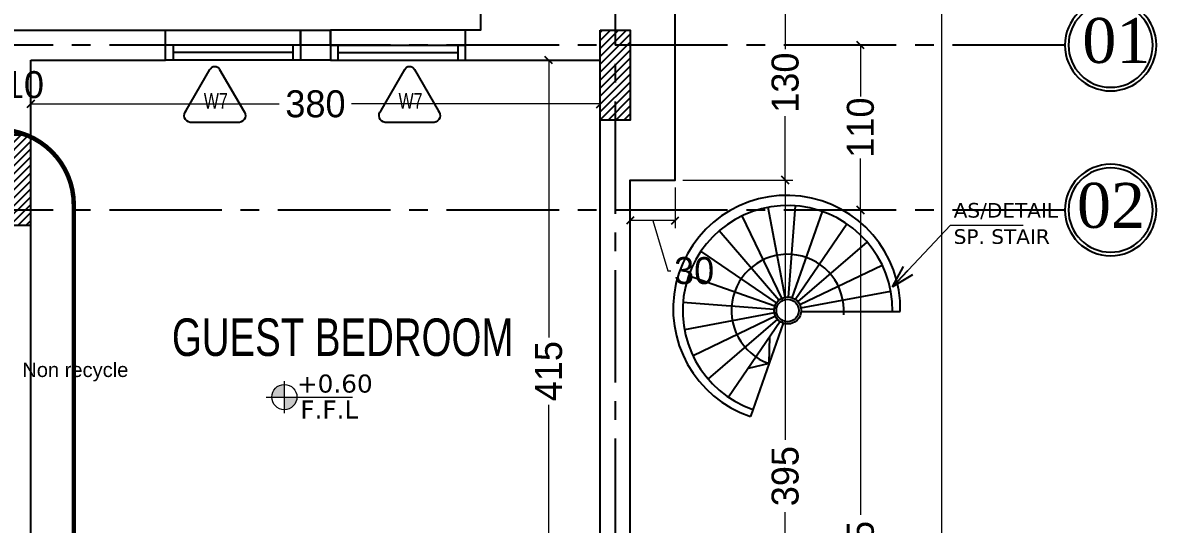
# Model space of a CAD drawing. Header units: centimetres. Extents: x 7997 to 116674, y 1017 to 13844.
# Drawn here: x 35022 to 35778, y 9842 to 10177 of the extents above; entities that cross this region are included whole.
import ezdxf
from ezdxf.enums import TextEntityAlignment as Align

# ---------------------------------------------------------------- set-up
doc = ezdxf.new("R2010")
doc.units = ezdxf.units.CM
doc.header["$LTSCALE"] = 200
doc.header["$PDMODE"] = 2
doc.linetypes.add('CENTER2', pattern=[1.125, 0.75, -0.125, 0.125, -0.125])
doc.linetypes.add('DASHED', pattern=[0.75, 0.5, -0.25])
for name, color, linetype in [('$0$GRID', 9, 'Continuous'), ('$0$GRID @ 1', 9, 'Continuous'), ('AXIS', 9, 'CENTER2'), ('BOLD-TEXT', 4, 'Continuous'), ('COL', 1, 'Continuous'), ('DIM', 11, 'Continuous'), ('STAIRS', 7, 'Continuous'), ('STEP', 7, 'Continuous'), ('WINDOR', 6, 'Continuous')]:
    doc.layers.add(name, color=color, linetype=linetype)
doc.layers.add('TEXT', color=6, linetype='Continuous', lineweight=18)
doc.layers.add('WALL', color=3, linetype='Continuous', lineweight=25)
doc.styles.add('$0$GRID', font='times.ttf', dxfattribs={"height": 40})
doc.styles.add('AR-104 1st to 11th TYPICAL FLOOR PLAN$0$ARIAL', font='arial.ttf')
doc.styles.add('sheet notes', font='verdana.ttf')
doc.styles.add('style8', font='swisscl.ttf', dxfattribs={"width": 0.8})
doc.styles.add('SWISS', font='swisscl.ttf')
doc.styles.add('T1', font='times.ttf')
doc.styles.add('T2', font='')
doc.styles.get('T2').set_extended_font_data('Elisia')
doc.dimstyles.new('NORMAL', dxfattribs={"dimtxt": 18, "dimasz": 5, "dimexe": 5, "dimexo": 5, "dimgap": 1, "dimtad": 0, "dimdec": 0, "dimdsep": 46, "dimtxsty": 'T2', "dimblk1": 'OBLIQUE', "dimblk2": 'OBLIQUE', "dimsah": 1, "dimcen": 0.09, "dimclrd": 4, "dimclre": 4, "dimclrt": 6, "dimadec": 0, "dimazin": 0, "dimtfac": 1, "dimtdec": 0, "dimtofl": 0, "dimtmove": 1, "dimatfit": 2, "dimldrblk": 'OPEN30', "dimfxl": 0, "dimtolj": 1, "dimtzin": 0, "dimlwd": 5, "dimlwe": 5, "dimarcsym": 0})
pattern_1 = [(45, (-39757.2027, -54636.4848), (-2.65165043, 2.65165043), [])]

# ---------------------------------------------------------------- blocks, each defined once
blk = doc.blocks.new('SDF')
at = {"layer": 'TEXT'}
h = blk.add_hatch(color=256, dxfattribs=at)
h.paths.add_polyline_path([(0, 0), (-11.2, 0, -0.414214), (0, 11.3)])
h.paths.add_polyline_path([(0, 0), (11.2, 0, -0.414214), (0, -11.2)])
for p, q in [((0, -14.2), (0, 14.2)), ((-16.1, 0), (60.5, 0))]:
    blk.add_line(p, q, dxfattribs=at)
blk.add_circle((0, 0), 11.2, dxfattribs=at)
blk = doc.blocks.new('_OBLIQUE')
at = {"color": 0, "linetype": 'ByBlock'}
blk.add_line((-0.5, -0.5), (0.5, 0.5), dxfattribs=at)
blk = doc.blocks.new('*D38')
at = {"layer": 'Defpoints', "color": 0, "transparency": 16777216}
for p in [(35372.68, 10152), (35407.08, 10152), (35407.08, 9737)]:
    blk.add_point(p, dxfattribs=at)
at = {"layer": 'DIM', "color": 4, "lineweight": 5, "transparency": 16777216}
for p, q in [((35402.08, 10152), (35367.68, 10152)), ((35372.68, 10152), (35372.68, 9966.93)), ((35372.68, 9737), (35372.68, 9922.07)), ((35402.08, 9737), (35367.68, 9737))]:
    blk.add_line(p, q, dxfattribs=at)
at = {"layer": 'DIM', "color": 4, "lineweight": 5, "transparency": 16777216, "xscale": 5, "yscale": 5, "zscale": 5}
for p, rotation in [((35372.68, 10152), 90), ((35372.68, 9737), 270)]:
    blk.add_blockref('_OBLIQUE', p, dxfattribs=dict(at, rotation=rotation))
at = {"layer": 'DIM', "color": 6, "transparency": 16777216, "insert": (35372.68, 9944.5), "char_height": 18, "attachment_point": 5, "rotation": 90, "style": 'T2'}
blk.add_mtext('\\A1;415', dxfattribs=at)
blk = doc.blocks.new('_Open30')
at = {"color": 0, "linetype": 'ByBlock', "lineweight": -2}
for p, q in [((-1, 0.27), (0, 0)), ((0, 0), (-1, -0.27)), ((0, 0), (-1, 0))]:
    blk.add_line(p, q, dxfattribs=at)
blk = doc.blocks.new('*D39')
at = {"layer": 'Defpoints', "color": 0, "transparency": 16777216}
for p in [(35027.08, 10152), (35407.08, 10152), (35027.08, 10122.76)]:
    blk.add_point(p, dxfattribs=at)
at = {"layer": 'DIM', "color": 4, "lineweight": 5, "transparency": 16777216}
for p, q in [((35027.08, 10147), (35027.08, 10117.76)), ((35407.08, 10147), (35407.08, 10117.76)), ((35027.08, 10122.76), (35192.94, 10122.76)), ((35407.08, 10122.76), (35241.23, 10122.76))]:
    blk.add_line(p, q, dxfattribs=at)
at = {"layer": 'DIM', "color": 4, "lineweight": 5, "transparency": 16777216, "xscale": 5, "yscale": 5, "zscale": 5, "rotation": 180}
blk.add_blockref('_OBLIQUE', (35027.08, 10122.76), dxfattribs=at)
at = {"layer": 'DIM', "color": 4, "lineweight": 5, "transparency": 16777216, "xscale": 5, "yscale": 5, "zscale": 5}
blk.add_blockref('_OBLIQUE', (35407.08, 10122.76), dxfattribs=at)
at = {"layer": 'DIM', "color": 6, "transparency": 16777216, "insert": (35217.08, 10122.76), "char_height": 18, "attachment_point": 5, "style": 'T2'}
blk.add_mtext('\\A1;380', dxfattribs=at)
blk = doc.blocks.new('*D859')
at = {"layer": 'Defpoints', "color": 0, "transparency": 16777216}
for p in [(35007.08, 10120.04), (34997.08, 10062), (35007.08, 10062)]:
    blk.add_point(p, dxfattribs=at)
at = {"layer": 'DIM', "color": 4, "lineweight": 5, "transparency": 16777216}
for p, q in [((35002.08, 10120.04), (35006.73, 10135.54)), ((35006.73, 10135.54), (35008.73, 10135.54)), ((34997.08, 10067), (34997.08, 10125.04)), ((34997.08, 10120.04), (35007.08, 10120.04)), ((35007.08, 10067), (35007.08, 10125.04))]:
    blk.add_line(p, q, dxfattribs=at)
at = {"layer": 'DIM', "color": 4, "lineweight": 5, "transparency": 16777216, "xscale": 5, "yscale": 5, "zscale": 5, "rotation": 180}
blk.add_blockref('_OBLIQUE', (34997.08, 10120.04), dxfattribs=at)
at = {"layer": 'DIM', "color": 4, "lineweight": 5, "transparency": 16777216, "xscale": 5, "yscale": 5, "zscale": 5}
blk.add_blockref('_OBLIQUE', (35007.08, 10120.04), dxfattribs=at)
at = {"layer": 'DIM', "color": 6, "transparency": 16777216, "insert": (35022.59, 10135.54), "char_height": 18, "attachment_point": 5, "style": 'T2'}
blk.add_mtext('\\A1;10', dxfattribs=at)
blk = doc.blocks.new('*D865')
at = {"layer": 'Defpoints', "color": 0, "transparency": 16777216}
for p in [(35457.08, 10202), (35457.08, 10072), (35530.5, 10072)]:
    blk.add_point(p, dxfattribs=at)
at = {"layer": 'DIM', "color": 4, "lineweight": 5, "transparency": 16777216}
for p, q in [((35462.08, 10202), (35535.5, 10202)), ((35530.5, 10202), (35530.5, 10159.43)), ((35530.5, 10072), (35530.5, 10114.57)), ((35462.08, 10072), (35535.5, 10072))]:
    blk.add_line(p, q, dxfattribs=at)
at = {"layer": 'DIM', "color": 4, "lineweight": 5, "transparency": 16777216, "xscale": 5, "yscale": 5, "zscale": 5}
for p, rotation in [((35530.5, 10202), 90), ((35530.5, 10072), 270)]:
    blk.add_blockref('_OBLIQUE', p, dxfattribs=dict(at, rotation=rotation))
at = {"layer": 'DIM', "color": 6, "transparency": 16777216, "insert": (35530.5, 10137), "char_height": 18, "attachment_point": 5, "rotation": 90, "style": 'T2'}
blk.add_mtext('\\A1;130', dxfattribs=at)
blk = doc.blocks.new('*D866')
at = {"layer": 'Defpoints', "color": 0, "transparency": 16777216}
for p in [(35457.08, 10072), (35427.08, 9677), (35530.5, 9677)]:
    blk.add_point(p, dxfattribs=at)
at = {"layer": 'DIM', "color": 4, "lineweight": 5, "transparency": 16777216}
for p, q in [((35462.08, 10072), (35535.5, 10072)), ((35530.5, 10072), (35530.5, 9898.64)), ((35530.5, 9677), (35530.5, 9850.36)), ((35432.08, 9677), (35535.5, 9677))]:
    blk.add_line(p, q, dxfattribs=at)
at = {"layer": 'DIM', "color": 4, "lineweight": 5, "transparency": 16777216, "xscale": 5, "yscale": 5, "zscale": 5}
for p, rotation in [((35530.5, 10072), 90), ((35530.5, 9677), 270)]:
    blk.add_blockref('_OBLIQUE', p, dxfattribs=dict(at, rotation=rotation))
at = {"layer": 'DIM', "color": 6, "transparency": 16777216, "insert": (35530.5, 9874.5), "char_height": 18, "attachment_point": 5, "rotation": 90, "style": 'T2'}
blk.add_mtext('\\A1;395', dxfattribs=at)
blk = doc.blocks.new('*D877')
at = {"layer": 'Defpoints', "color": 0, "transparency": 16777216}
for p in [(35427.08, 10072), (35457.08, 10072), (35427.08, 10045)]:
    blk.add_point(p, dxfattribs=at)
at = {"layer": 'DIM', "color": 4, "lineweight": 5, "transparency": 16777216}
for p, q in [((35427.08, 10067), (35427.08, 10040)), ((35457.08, 10067), (35457.08, 10040)), ((35457.08, 10045), (35427.08, 10045)), ((35442.08, 10045), (35452.13, 10011.5)), ((35452.13, 10011.5), (35454.13, 10011.5))]:
    blk.add_line(p, q, dxfattribs=at)
at = {"layer": 'DIM', "color": 4, "lineweight": 5, "transparency": 16777216, "xscale": 5, "yscale": 5, "zscale": 5, "rotation": 180}
blk.add_blockref('_OBLIQUE', (35427.08, 10045), dxfattribs=at)
at = {"layer": 'DIM', "color": 4, "lineweight": 5, "transparency": 16777216, "xscale": 5, "yscale": 5, "zscale": 5}
blk.add_blockref('_OBLIQUE', (35457.08, 10045), dxfattribs=at)
at = {"layer": 'DIM', "color": 6, "transparency": 16777216, "insert": (35469.7, 10011.5), "char_height": 18, "attachment_point": 5, "style": 'T2'}
blk.add_mtext('\\A1;30', dxfattribs=at)
blk = doc.blocks.new('05-GF COLUMNS-Essa', base_point=(34188.06, 8657))
at = {"layer": 'COL', "ltscale": 0.05}
h = blk.add_hatch(dxfattribs=at)
h.set_pattern_fill('ANSI31', color=8, scale=30)
h.set_pattern_definition(pattern_1)
h.paths.add_polyline_path([(35208.06, 10172), (35228.06, 10172), (35228.06, 10112), (35208.06, 10112)])
h = blk.add_hatch(dxfattribs=at)
h.set_pattern_fill('ANSI31', color=8, scale=30)
h.set_pattern_definition(pattern_1)
h.paths.add_polyline_path([(34808.06, 10042), (34828.06, 10042), (34828.06, 10102), (34808.06, 10102)])
at = {"layer": 'COL'}
for points in [[(35208.06, 10172), (35228.06, 10172), (35228.06, 10112), (35208.06, 10112)], [(34808.06, 10042), (34828.06, 10042), (34828.06, 10102), (34808.06, 10102)]]:
    blk.add_lwpolyline(points, close=True, dxfattribs=at)
blk = doc.blocks.new('*D1691')
at = {"layer": 'Defpoints', "color": 0, "transparency": 16777216}
for p in [(38381.69, 7052), (38381.69, 7052), (38381.69, 6597)]:
    blk.add_point(p, dxfattribs=at)
at = {"layer": 'DIM', "color": 4, "lineweight": 5, "transparency": 16777216}
for p, q in [((38381.69, 7052), (38381.69, 6848.64)), ((38381.69, 6597), (38381.69, 6800.36))]:
    blk.add_line(p, q, dxfattribs=at)
at = {"layer": 'DIM', "color": 4, "lineweight": 5, "transparency": 16777216, "xscale": 5, "yscale": 5, "zscale": 5}
for p, rotation in [((38381.69, 7052), 90), ((38381.69, 6597), 270)]:
    blk.add_blockref('_OBLIQUE', p, dxfattribs=dict(at, rotation=rotation))
at = {"layer": 'DIM', "color": 6, "transparency": 16777216, "insert": (38381.69, 6824.5), "char_height": 18, "attachment_point": 5, "rotation": 90, "style": 'T2'}
blk.add_mtext('\\A1;455', dxfattribs=at)
blk = doc.blocks.new('*D1692')
at = {"layer": 'Defpoints', "color": 0, "transparency": 16777216}
for p in [(38381.69, 7162), (38381.69, 7162), (38381.69, 7052)]:
    blk.add_point(p, dxfattribs=at)
at = {"layer": 'DIM', "color": 4, "lineweight": 5, "transparency": 16777216}
for p, q in [((38381.69, 7162), (38381.69, 7127.72)), ((38381.69, 7052), (38381.69, 7086.29))]:
    blk.add_line(p, q, dxfattribs=at)
at = {"layer": 'DIM', "color": 4, "lineweight": 5, "transparency": 16777216, "xscale": 5, "yscale": 5, "zscale": 5}
for p, rotation in [((38381.69, 7162), 90), ((38381.69, 7052), 270)]:
    blk.add_blockref('_OBLIQUE', p, dxfattribs=dict(at, rotation=rotation))
at = {"layer": 'DIM', "color": 6, "transparency": 16777216, "insert": (38381.69, 7107), "char_height": 18, "attachment_point": 5, "rotation": 90, "style": 'T2'}
blk.add_mtext('\\A1;110', dxfattribs=at)
blk = doc.blocks.new('*D1701')
at = {"layer": 'Defpoints', "color": 0, "transparency": 16777216}
for p in [(38337.09, 7202), (38435.75, 7202), (38337.09, 5657)]:
    blk.add_point(p, dxfattribs=at)
at = {"layer": 'DIM', "color": 4, "lineweight": 5, "transparency": 16777216}
for p, q in [((38342.09, 7202), (38440.75, 7202)), ((38435.75, 7202), (38435.75, 6470.74)), ((38435.75, 5657), (38435.75, 6388.26)), ((38342.09, 5657), (38440.75, 5657))]:
    blk.add_line(p, q, dxfattribs=at)
at = {"layer": 'DIM', "color": 4, "lineweight": 5, "transparency": 16777216, "xscale": 5, "yscale": 5, "zscale": 5}
for p, rotation in [((38435.75, 7202), 90), ((38435.75, 5657), 270)]:
    blk.add_blockref('_OBLIQUE', p, dxfattribs=dict(at, rotation=rotation))
at = {"layer": 'DIM', "color": 6, "transparency": 16777216, "insert": (38435.75, 6429.5), "char_height": 30, "attachment_point": 5, "rotation": 90, "style": 'T1'}
blk.add_mtext('\\A1;1545', dxfattribs=at)
blk = doc.blocks.new('*U1678')
at = {"layer": '$0$GRID', "linetype": 'ByBlock', "ltscale": 100}
for radius in [40.7, 37.5]:
    blk.add_circle((0, 0), radius, dxfattribs=at)
at = {"layer": '$0$GRID', "style": '$0$GRID'}
blk.add_attdef('A1', text='', height=40, dxfattribs=at).set_placement((0, 4.2), align=Align.MIDDLE_CENTER)
blk = doc.blocks.new('*U1730')
at = {"layer": '$0$GRID', "linetype": 'Continuous'}
ref = blk.add_blockref('*U1678', (38548.55, 7162), dxfattribs=dict(at, xscale=-0.75, yscale=0.75, zscale=0.75))
ref.add_attrib('A1', '01', dxfattribs={"layer": '$0$GRID @ 1', "height": 30, "style": '$0$GRID'}).set_placement((38552.35, 7165.12), align=Align.MIDDLE_CENTER)
blk = doc.blocks.new('*U1731')
at = {"layer": '$0$GRID', "linetype": 'Continuous'}
ref = blk.add_blockref('*U1678', (38548.55, 7052), dxfattribs=dict(at, xscale=-0.75, yscale=0.75, zscale=0.75))
ref.add_attrib('A1', '02', dxfattribs={"layer": '$0$GRID @ 1', "height": 30, "style": '$0$GRID'}).set_placement((38548.78, 7055.12), align=Align.MIDDLE_CENTER)
blk = doc.blocks.new('02-GROUND FLOOR PLAN-selattin', base_point=(28755.36, 25545.28))
at = {"layer": 'STAIRS'}
for p, q in [((28828.7, 25357.12), (28817.4, 25417.08)), ((28831.04, 25357.25), (28835.65, 25418.09)), ((28833.34, 25356.77), (28853.54, 25414.34)), ((28826.47, 25356.39), (28800.04, 25411.38)), ((28835.44, 25355.71), (28869.85, 25406.09)), ((28824.5, 25355.11), (28784.74, 25401.38)), ((28837.19, 25354.14), (28883.46, 25393.9)), ((28822.93, 25353.36), (28772.55, 25387.76)), ((28838.48, 25352.18), (28893.46, 25378.6)), ((28821.87, 25351.26), (28764.3, 25371.45)), ((28839.21, 25349.95), (28899.16, 25361.24)), ((28821.39, 25348.96), (28760.56, 25353.57)), ((28821.52, 25346.61), (28761.57, 25335.32)), ((28822.25, 25344.38), (28767.26, 25317.95)), ((28839.34, 25347.6), (28905.54, 25347.6)), ((28823.54, 25342.41), (28777.26, 25302.66)), ((28825.29, 25340.85), (28790.88, 25290.47)), ((28827.38, 25339.79), (28805.53, 25277.5))]:
    blk.add_line(p, q, dxfattribs=at)
for points in [[(28817.95, 25312.89), (28818.52, 25330.94)], [(28817.95, 25312.89), (28804, 25309.67)]]:
    blk.add_lwpolyline(points, dxfattribs=at)
for radius in [9, 7.5]:
    blk.add_circle((28830.36, 25348.28), radius, dxfattribs=at)
for centre, radius, start, end in [((28829.77, 25349.3), 75.78, 358.71065, 251.34854), ((28830.36, 25348.28), 70.01, 359.44364, 250.66822), ((28830.36, 25348.28), 37.5, 355.66822, 250.66822)]:
    blk.add_arc(centre, radius, start, end, dxfattribs=at)
at = {"layer": 'WALL'}
for p, q in [((28305.36, 25535.28), (28415.36, 25535.28)), ((28415.36, 25515.28), (28415.36, 25535.28)), ((28505.36, 25535.28), (28505.36, 25515.28)), ((28505.36, 25525.28), (28505.36, 25535.28)), ((28505.36, 25535.28), (28525.36, 25535.28)), ((28525.36, 25535.28), (28525.36, 25515.28)), ((28525.36, 25525.28), (28525.36, 25535.28)), ((28615.36, 25515.28), (28615.36, 25535.28)), ((28325.36, 24970.28), (28325.36, 25515.28)), ((28325.36, 25515.28), (28415.36, 25515.28)), ((28525.36, 25515.28), (28505.36, 25515.28)), ((28615.36, 25515.28), (28705.36, 25515.28)), ((28705.36, 25100.28), (28705.36, 25515.28))]:
    blk.add_line(p, q, dxfattribs=at)
blk.add_lwpolyline([(28725.36, 25040.28), (28725.36, 25435.28), (28755.36, 25435.28), (28755.36, 25565.28), (28625.36, 25565.28), (28625.36, 25535.28), (28615.36, 25535.28)], dxfattribs=at)
at = {"layer": 'WINDOR'}
for p, q in [((28415.36, 25535.28), (28505.36, 25535.28)), ((28615.36, 25535.28), (28525.36, 25535.28)), ((28505.36, 25525.28), (28415.36, 25525.28)), ((28420.36, 25525.28), (28420.36, 25515.28)), ((28500.36, 25520.28), (28420.36, 25520.28)), ((28500.36, 25525.28), (28500.36, 25515.28)), ((28525.36, 25525.28), (28615.36, 25525.28)), ((28530.36, 25525.28), (28530.36, 25515.28)), ((28530.36, 25520.28), (28610.36, 25520.28)), ((28610.36, 25525.28), (28610.36, 25515.28)), ((28505.36, 25515.28), (28415.36, 25515.28)), ((28505.36, 25515.28), (28415.36, 25515.28)), ((28525.36, 25515.28), (28615.36, 25515.28)), ((28525.36, 25515.28), (28615.36, 25515.28))]:
    blk.add_line(p, q, dxfattribs=at)
at = {"color": 6, "ltscale": 2}
blk.add_blockref('05-GF COLUMNS-Essa', (27685.36, 24020.28), dxfattribs=at)
at = {"layer": 'TEXT'}
for s, height, style, p in [('AS/DETAIL', 9.75, 'sheet notes', (28941.15, 25410.25)), ('SP. STAIR', 9.75, 'sheet notes', (28941.15, 25392.72)), ('GUEST BEDROOM', 25, 'style8', (28419.58, 25317.95))]:
    blk.add_text(s, height=height, dxfattribs=dict(at, style=style)).set_placement(p)
at = {"layer": 'DIM', "ltscale": 150}
blk.add_leader([(28900.42, 25363.97), (28939.06, 25405.29), (28987.41, 25405.29)], dimstyle='NORMAL', override={"dimasz": 15, "dimgap": 1, "dimtad": 0}, dxfattribs=at)
blk = doc.blocks.new('09-GRID LINE PLAN-Essa', base_point=(37178.06, 7462))
at = {"layer": 'AXIS', "ltscale": 0.5}
for p, q in [((38218.06, 7462), (38218.06, 5332)), ((38518.06, 7162), (36878.06, 7162)), ((38518.06, 7052), (36878.06, 7052))]:
    blk.add_line(p, q, dxfattribs=at)
at = {"layer": 'COL', "linetype": 'Continuous'}
for name in ['*U1730', '*U1731']:
    blk.add_blockref(name, (0, 0), dxfattribs=at)
at = {"layer": 'DIM'}
dim = blk.add_linear_dim(base=(38435.75, 7202), p1=(38337.09, 5657), p2=(38337.09, 7202), angle=90, dimstyle='NORMAL', override={"dimtxt": 30, "dimtxsty": 'T1'}, dxfattribs=at)
dim.commit()
dim.dimension.update_dxf_attribs({"geometry": '*D1701', "text_midpoint": (38435.75, 6429.5)})
for base, p1, p2, picture, middle in [((38381.69, 7162), (38381.69, 7052), (38381.69, 7162), '*D1692', (38381.69, 7107)), ((38381.69, 7052), (38381.69, 6597), (38381.69, 7052), '*D1691', (38381.69, 6824.5))]:
    dim = blk.add_linear_dim(base=base, p1=p1, p2=p2, angle=90, dimstyle='NORMAL', dxfattribs=at)
    dim.commit()
    dim.dimension.update_dxf_attribs({"geometry": picture, "text_midpoint": middle})

msp = doc.modelspace()

# ---------------------------------------------------------------- linework, layer by layer
at = {"layer": 'DIM', "color": 0, "linetype": 'DASHED', "ltscale": 0.2, "const_width": 3}
msp.add_lwpolyline([(34716.7445, 9556.3975), (35005.8461, 9556.3975, 0.41421356), (35055.8461, 9606.3975), (35055.8461, 10055.5522, 0.41421356), (35005.8461, 10105.5522), (34716.7445, 10105.5522, 0.41421356), (34666.7445, 10055.5522), (34666.7445, 9606.3975, 0.41421356)], format="xyb", close=True, dxfattribs=at)
at = {"layer": 'STEP'}
for points in [[(35146.6783, 10145.6581, -0.64981449), (35153.1383, 10145.7974), (35168.9891, 10118.3429, -0.61363207), (35166.3527, 10110.42), (35133.5443, 10110.42, -0.61363207), (35130.9079, 10118.3429)], [(35276.6104, 10145.6581, -0.64981449), (35283.0704, 10145.7974), (35298.9212, 10118.3429, -0.61363207), (35296.2848, 10110.42), (35263.4764, 10110.42, -0.61363207), (35260.84, 10118.3429)]]:
    msp.add_lwpolyline(points, format="xyb", close=True, dxfattribs=at)

# ---------------------------------------------------------------- block references
at = {"layer": 'DIM', "xscale": 0.75, "yscale": 0.75, "zscale": 0.75}
msp.add_blockref('SDF', (35196.325, 9927.2253), dxfattribs=at)

# ---------------------------------------------------------------- texts
at = {"layer": 'TEXT'}
for s, height, style, p in [('W7', 10.45094, 'SWISS', (35142.5589, 10119.7337)), ('W7', 10.45094, 'SWISS', (35272.491, 10119.7337)), ('+0.60', 12.02739, 'sheet notes', (35204.6971, 9930.2482)), ('F.F.L', 12.02739, 'sheet notes', (35206.9712, 9912.9247))]:
    msp.add_text(s, height=height, dxfattribs=dict(at, style=style)).set_placement(p)

# ---------------------------------------------------------------- dimensions: what is measured, and where the dimension line sits
at = {"layer": 'DIM'}
for base, p1, p2, picture, middle in [((35530.4971, 10072.002), (35457.0822, 10202.002), (35457.0822, 10072.002), '*D865', (35530.4971, 10137.002)), ((35372.6782, 10152.002), (35407.0822, 9737.002), (35407.0822, 10152.002), '*D38', (35372.6782, 9944.502)), ((35530.4971, 9677.002), (35457.0822, 10072.002), (35427.0822, 9677.002), '*D866', (35530.4971, 9874.502))]:
    dim = msp.add_linear_dim(base=base, p1=p1, p2=p2, angle=90, dimstyle='NORMAL', dxfattribs=at)
    dim.commit()
    dim.dimension.update_dxf_attribs({"geometry": picture, "text_midpoint": middle})
for base, p1, p2, picture, middle in [((35027.0822, 10122.7627), (35407.0822, 10152.002), (35027.0822, 10152.002), '*D39', (35217.0822, 10122.7627)), ((35007.0822, 10120.0413), (34997.0822, 10062.002), (35007.0822, 10062.002), '*D859', (35009.7322, 10135.5413)), ((35427.0822, 10044.9967), (35457.0822, 10072.002), (35427.0822, 10072.002), '*D877', (35455.1322, 10011.4967))]:
    dim = msp.add_linear_dim(base=base, p1=p1, p2=p2, dimstyle='NORMAL', dxfattribs=at)
    dim.commit()
    dim.dimension.update_dxf_attribs({"geometry": picture, "text_midpoint": middle})

# ---------------------------------------------------------------- next in the draw order: block references
at = {"layer": 'DIM', "linetype": 'Continuous'}
msp.add_blockref('02-GROUND FLOOR PLAN-selattin', (35457.0822, 10182.002), dxfattribs=at)

# ---------------------------------------------------------------- next in the draw order: block references
at = {"layer": 'COL', "linetype": 'Continuous'}
msp.add_blockref('09-GRID LINE PLAN-Essa', (34377.0822, 10462.002), dxfattribs=at)

# ---------------------------------------------------------------- next in the draw order: texts
at = {"layer": 'BOLD-TEXT', "style": 'AR-104 1st to 11th TYPICAL FLOOR PLAN$0$ARIAL'}
msp.add_text('Non recycle ', height=9.6, dxfattribs=at).set_placement((35058.7371, 9940.6177), align=Align.CENTER)

doc.saveas('drawing.dxf')
